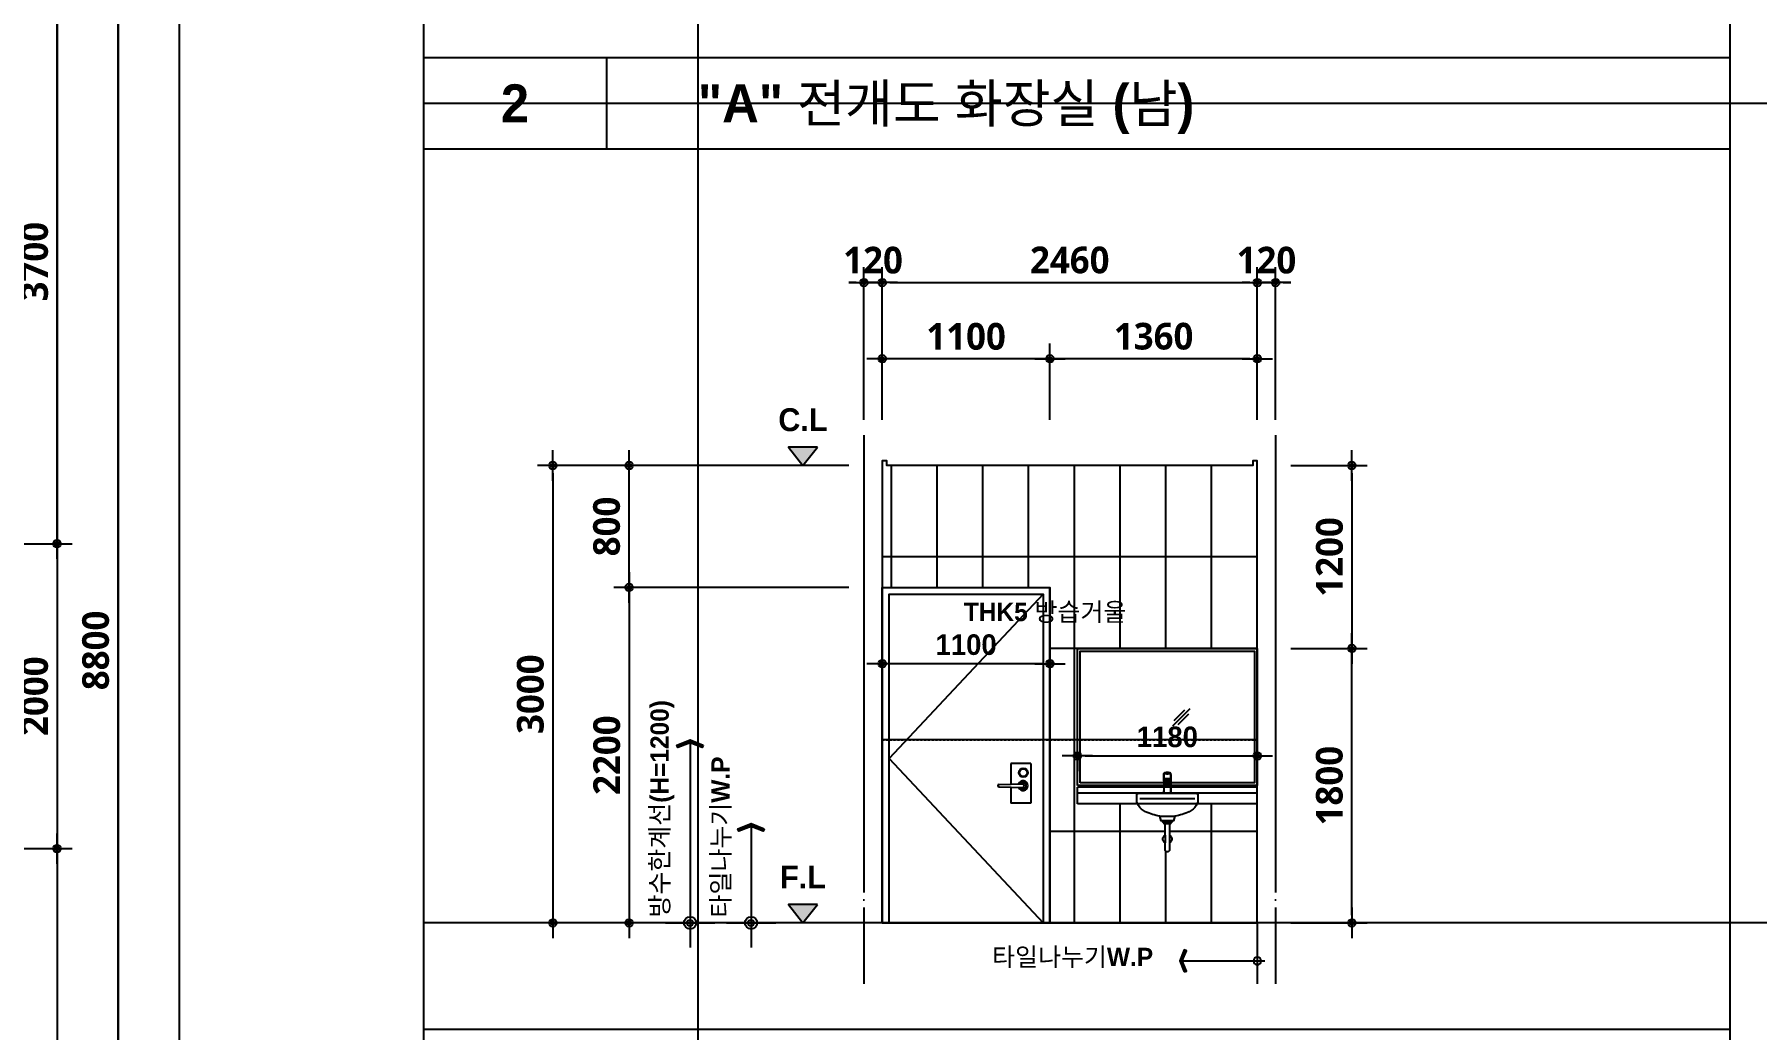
# Model space of a CAD drawing. Header units: millimetres. Extents: x 0 to 336000, y 0 to 30768.
# Drawn here: x 150780 to 162074, y 14950 to 21478 of the extents above; entities that cross this region are included whole.
import ezdxf
from ezdxf.enums import TextEntityAlignment as Align

# ---------------------------------------------------------------- set-up
doc = ezdxf.new("R2010")
doc.units = ezdxf.units.MM
doc.header["$LTSCALE"] = 50
doc.linetypes.add('CEN', pattern=[62, 60, -1, 0, -1])
doc.linetypes.add('HID', pattern=[0.5, 0.25, -0.25])
doc.layers.get('Defpoints').update_dxf_attribs({"color": 153})
for name, color, linetype in [('A-ANNO-DIM', 4, 'Continuous'), ('A-ANNO-GRA1', 7, 'Continuous'), ('A-ANNO-LEAD', 4, 'Continuous'), ('A-ANNO-SYMB', 7, 'Continuous'), ('A-ANNO-TEXT1', 7, 'Continuous'), ('A-CEN', 1, 'CEN'), ('A-FLOR-TOIL-ELE1', 3, 'Continuous'), ('A-FLOR-TOIL-ELE2', 4, 'Continuous'), ('A-FLOR-TOIL-TILE', 8, 'Continuous'), ('A-ST-AXIS-DIM', 7, 'Continuous'), ('CEN', 1, 'Continuous'), ('DIM', 7, 'Continuous'), ('DOOR', 4, 'Continuous'), ('ELE2', 3, 'Continuous'), ('HAT', 5, 'Continuous'), ('HID', 7, 'HID'), ('TO', 4, 'Continuous'), ('WIN', 6, 'Continuous')]:
    doc.layers.add(name, color=color, linetype=linetype)
doc.layers.add('G(그리드1)', color=185, linetype='Continuous', plot=False)
doc.layers.add('G(그리드2)', color=235, linetype='Continuous', plot=False)
doc.styles.add('2020음성 1차', font='나눔고딕Bold.ttf')
doc.styles.add('SH_진천_나눔', font='')
doc.styles.get('SH_진천_나눔').set_extended_font_data('NanumGothic', bold=True)
doc.dimstyles.new('SHP 50', dxfattribs={"dimscale": 50, "dimtxt": 3.5, "dimasz": 1, "dimexe": 2, "dimexo": 2, "dimgap": 1, "dimtad": 1, "dimdec": 0, "dimzin": 0, "dimdsep": 46, "dimtxsty": 'SH_진천_나눔', "dimblk": 'DIMDOT', "dimcen": 0.09, "dimclrd": 256, "dimclre": 256, "dimclrt": 3, "dimadec": 0, "dimazin": 1, "dimtfac": 1, "dimtdec": 0, "dimtix": 1, "dimtmove": 2, "dimatfit": 0, "dimldrblk": 'DIMDOT', "dimfxl": 1, "dimtolj": 1, "dimtzin": 0, "dimlwd": -1, "dimlwe": -1, "dimarcsym": 0})
doc.dimstyles.new('SHP 50내부', dxfattribs={"dimscale": 50, "dimtxt": 2.7, "dimasz": 1, "dimexe": 2, "dimexo": 2, "dimgap": 1, "dimtad": 1, "dimdec": 0, "dimzin": 0, "dimdsep": 46, "dimtxsty": '2020음성 1차', "dimblk": 'DIMDOT', "dimcen": 0.09, "dimclrd": 256, "dimclre": 256, "dimclrt": 3, "dimadec": 0, "dimazin": 1, "dimtfac": 1, "dimtdec": 0, "dimtix": 1, "dimtmove": 2, "dimatfit": 0, "dimldrblk": 'DIMDOT', "dimfxl": 1, "dimtolj": 1, "dimtzin": 0, "dimlwd": -1, "dimlwe": -1, "dimarcsym": 0})

# ---------------------------------------------------------------- blocks, each defined once
blk = doc.blocks.new('DIMDOT')
at = {"color": 0}
blk.add_line((-2, 0), (2, 0), dxfattribs=at)
for radius in [0.5, 0.25]:
    blk.add_circle((0, 0), radius, dxfattribs=at)
blk = doc.blocks.new('*D16961')
at = {"layer": 'A-ST-AXIS-DIM'}
for p, q in [((148428, 21837), (151428, 21837)), ((151328, 13087), (151328, 21787)), ((148428, 13037), (151428, 13037))]:
    blk.add_line(p, q, dxfattribs=at)
at = {"layer": 'Defpoints', "color": 0}
for p in [(148328, 21837), (151328, 21837), (148328, 13037)]:
    blk.add_point(p, dxfattribs=at)
at = {"layer": 'A-ST-AXIS-DIM', "linetype": 'ByBlock', "xscale": 50, "yscale": 50, "zscale": 50}
for p, rotation in [((151328, 21837), 90), ((151328, 13037), 270)]:
    blk.add_blockref('DIMDOT', p, dxfattribs=dict(at, rotation=rotation))
at = {"layer": 'A-ST-AXIS-DIM', "color": 3, "insert": (151182, 17437), "char_height": 175, "attachment_point": 5, "rotation": 90, "style": 'SH_진천_나눔'}
blk.add_mtext('\\A1;8800', dxfattribs=at)
blk = doc.blocks.new('*D16962')
at = {"layer": 'A-ST-AXIS-DIM'}
for p, q in [((148428, 21837), (151028, 21837)), ((150928, 18187), (150928, 21787)), ((148428, 18137), (151028, 18137))]:
    blk.add_line(p, q, dxfattribs=at)
at = {"layer": 'Defpoints', "color": 0}
for p in [(148328, 21837), (150928, 21837), (148328, 18137)]:
    blk.add_point(p, dxfattribs=at)
at = {"layer": 'A-ST-AXIS-DIM', "linetype": 'ByBlock', "xscale": 50, "yscale": 50, "zscale": 50}
for p, rotation in [((150928, 21837), 90), ((150928, 18137), 270)]:
    blk.add_blockref('DIMDOT', p, dxfattribs=dict(at, rotation=rotation))
at = {"layer": 'A-ST-AXIS-DIM', "color": 3, "insert": (150782, 19987), "char_height": 175, "attachment_point": 5, "rotation": 90, "style": 'SH_진천_나눔'}
blk.add_mtext('\\A1;3700', dxfattribs=at)
blk = doc.blocks.new('*D16964')
at = {"layer": 'A-ST-AXIS-DIM'}
for p, q in [((148428, 18137), (151028, 18137)), ((150928, 18087), (150928, 16187)), ((148428, 16137), (151028, 16137))]:
    blk.add_line(p, q, dxfattribs=at)
at = {"layer": 'Defpoints', "color": 0}
for p in [(148328, 18137), (148328, 16137), (150928, 16137)]:
    blk.add_point(p, dxfattribs=at)
at = {"layer": 'A-ST-AXIS-DIM', "linetype": 'ByBlock', "xscale": 50, "yscale": 50, "zscale": 50}
for p, rotation in [((150928, 18137), 90), ((150928, 16137), 270)]:
    blk.add_blockref('DIMDOT', p, dxfattribs=dict(at, rotation=rotation))
at = {"layer": 'A-ST-AXIS-DIM', "color": 3, "insert": (150782, 17137), "char_height": 175, "attachment_point": 5, "rotation": 90, "style": 'SH_진천_나눔'}
blk.add_mtext('\\A1;2000', dxfattribs=at)
blk = doc.blocks.new('*D16966')
at = {"layer": 'A-ST-AXIS-DIM'}
for p, q in [((148428, 16137), (151028, 16137)), ((150928, 16087), (150928, 13087)), ((148428, 13037), (151028, 13037))]:
    blk.add_line(p, q, dxfattribs=at)
at = {"layer": 'Defpoints', "color": 0}
for p in [(148328, 16137), (148328, 13037), (150928, 13037)]:
    blk.add_point(p, dxfattribs=at)
at = {"layer": 'A-ST-AXIS-DIM', "linetype": 'ByBlock', "xscale": 50, "yscale": 50, "zscale": 50}
for p, rotation in [((150928, 16137), 90), ((150928, 13037), 270)]:
    blk.add_blockref('DIMDOT', p, dxfattribs=dict(at, rotation=rotation))
at = {"layer": 'A-ST-AXIS-DIM', "color": 3, "insert": (150782, 14587), "char_height": 175, "attachment_point": 5, "rotation": 90, "style": 'SH_진천_나눔'}
blk.add_mtext('\\A1;3100', dxfattribs=at)
blk = doc.blocks.new('*D21537')
at = {"layer": 'A-ST-AXIS-DIM'}
for p, q in [((156220, 18950), (156220, 19950)), ((156340, 18950), (156340, 19950)), ((156170, 19850), (156120, 19850)), ((156340, 19850), (156220, 19850)), ((156390, 19850), (156440, 19850))]:
    blk.add_line(p, q, dxfattribs=at)
at = {"layer": 'Defpoints', "color": 0}
for p in [(156220, 19850), (156220, 18850), (156340, 18850)]:
    blk.add_point(p, dxfattribs=at)
at = {"layer": 'A-ST-AXIS-DIM', "linetype": 'ByBlock', "xscale": 50, "yscale": 50, "zscale": 50}
blk.add_blockref('DIMDOT', (156220, 19850), dxfattribs=at)
at = {"layer": 'A-ST-AXIS-DIM', "linetype": 'ByBlock', "xscale": 50, "yscale": 50, "zscale": 50, "rotation": 180}
blk.add_blockref('DIMDOT', (156340, 19850), dxfattribs=at)
at = {"layer": 'A-ST-AXIS-DIM', "color": 3, "insert": (156280, 19996), "char_height": 175, "attachment_point": 5, "style": 'SH_진천_나눔'}
blk.add_mtext('\\A1;120', dxfattribs=at)
blk = doc.blocks.new('*D21538')
at = {"layer": 'A-ST-AXIS-DIM'}
for p, q in [((156340, 18950), (156340, 19950)), ((158800, 18950), (158800, 19950)), ((156390, 19850), (158750, 19850))]:
    blk.add_line(p, q, dxfattribs=at)
at = {"layer": 'Defpoints', "color": 0}
for p in [(158800, 19850), (156340, 18850), (158800, 18850)]:
    blk.add_point(p, dxfattribs=at)
at = {"layer": 'A-ST-AXIS-DIM', "linetype": 'ByBlock', "xscale": 50, "yscale": 50, "zscale": 50, "rotation": 180}
blk.add_blockref('DIMDOT', (156340, 19850), dxfattribs=at)
at = {"layer": 'A-ST-AXIS-DIM', "linetype": 'ByBlock', "xscale": 50, "yscale": 50, "zscale": 50}
blk.add_blockref('DIMDOT', (158800, 19850), dxfattribs=at)
at = {"layer": 'A-ST-AXIS-DIM', "color": 3, "insert": (157570, 19997), "char_height": 175, "attachment_point": 5, "style": 'SH_진천_나눔'}
blk.add_mtext('\\A1;2460', dxfattribs=at)
blk = doc.blocks.new('*D21539')
at = {"layer": 'A-ST-AXIS-DIM'}
for p, q in [((158800, 18950), (158800, 19950)), ((158920, 18950), (158920, 19950)), ((158750, 19850), (158700, 19850)), ((158800, 19850), (158920, 19850)), ((158970, 19850), (159020, 19850))]:
    blk.add_line(p, q, dxfattribs=at)
at = {"layer": 'Defpoints', "color": 0}
for p in [(158920, 19850), (158800, 18850), (158920, 18850)]:
    blk.add_point(p, dxfattribs=at)
at = {"layer": 'A-ST-AXIS-DIM', "linetype": 'ByBlock', "xscale": 50, "yscale": 50, "zscale": 50}
blk.add_blockref('DIMDOT', (158800, 19850), dxfattribs=at)
at = {"layer": 'A-ST-AXIS-DIM', "linetype": 'ByBlock', "xscale": 50, "yscale": 50, "zscale": 50, "rotation": 180}
blk.add_blockref('DIMDOT', (158920, 19850), dxfattribs=at)
at = {"layer": 'A-ST-AXIS-DIM', "color": 3, "insert": (158860, 19996), "char_height": 175, "attachment_point": 5, "style": 'SH_진천_나눔'}
blk.add_mtext('\\A1;120', dxfattribs=at)
blk = doc.blocks.new('*D21540')
at = {"layer": 'A-ST-AXIS-DIM'}
for p, q in [((156120, 18650), (154080, 18650)), ((154180, 18600), (154180, 15700)), ((156120, 15650), (154080, 15650))]:
    blk.add_line(p, q, dxfattribs=at)
at = {"layer": 'Defpoints', "color": 0}
for p in [(156220, 18650), (154180, 15650), (156220, 15650)]:
    blk.add_point(p, dxfattribs=at)
at = {"layer": 'A-ST-AXIS-DIM', "linetype": 'ByBlock', "xscale": 50, "yscale": 50, "zscale": 50}
for p, rotation in [((154180, 18650), 90), ((154180, 15650), 270)]:
    blk.add_blockref('DIMDOT', p, dxfattribs=dict(at, rotation=rotation))
at = {"layer": 'A-ST-AXIS-DIM', "color": 3, "insert": (154033, 17150), "char_height": 175, "attachment_point": 5, "rotation": 90, "style": 'SH_진천_나눔'}
blk.add_mtext('\\A1;3000', dxfattribs=at)
blk = doc.blocks.new('*D21541')
at = {"layer": 'A-ST-AXIS-DIM'}
for p, q in [((156120, 18650), (154580, 18650)), ((154680, 17900), (154680, 18600)), ((156120, 17850), (154580, 17850))]:
    blk.add_line(p, q, dxfattribs=at)
at = {"layer": 'Defpoints', "color": 0}
for p in [(154680, 18650), (156220, 18650), (156220, 17850)]:
    blk.add_point(p, dxfattribs=at)
at = {"layer": 'A-ST-AXIS-DIM', "linetype": 'ByBlock', "xscale": 50, "yscale": 50, "zscale": 50}
for p, rotation in [((154680, 18650), 90), ((154680, 17850), 270)]:
    blk.add_blockref('DIMDOT', p, dxfattribs=dict(at, rotation=rotation))
at = {"layer": 'A-ST-AXIS-DIM', "color": 3, "insert": (154533, 18250), "char_height": 175, "attachment_point": 5, "rotation": 90, "style": 'SH_진천_나눔'}
blk.add_mtext('\\A1;800', dxfattribs=at)
blk = doc.blocks.new('*D21542')
at = {"layer": 'A-ST-AXIS-DIM'}
for p, q in [((156120, 17850), (154580, 17850)), ((154680, 17800), (154680, 15700)), ((156120, 15650), (154580, 15650))]:
    blk.add_line(p, q, dxfattribs=at)
at = {"layer": 'Defpoints', "color": 0}
for p in [(156220, 17850), (154680, 15650), (156220, 15650)]:
    blk.add_point(p, dxfattribs=at)
at = {"layer": 'A-ST-AXIS-DIM', "linetype": 'ByBlock', "xscale": 50, "yscale": 50, "zscale": 50}
for p, rotation in [((154680, 17850), 90), ((154680, 15650), 270)]:
    blk.add_blockref('DIMDOT', p, dxfattribs=dict(at, rotation=rotation))
at = {"layer": 'A-ST-AXIS-DIM', "color": 3, "insert": (154534, 16750), "char_height": 175, "attachment_point": 5, "rotation": 90, "style": 'SH_진천_나눔'}
blk.add_mtext('\\A1;2200', dxfattribs=at)
blk = doc.blocks.new('*D21543')
at = {"layer": 'A-ST-AXIS-DIM'}
for p, q in [((159020, 17450), (159520, 17450)), ((159420, 15700), (159420, 17400)), ((159020, 15650), (159520, 15650))]:
    blk.add_line(p, q, dxfattribs=at)
at = {"layer": 'Defpoints', "color": 0}
for p in [(158920, 17450), (159420, 17450), (158920, 15650)]:
    blk.add_point(p, dxfattribs=at)
at = {"layer": 'A-ST-AXIS-DIM', "linetype": 'ByBlock', "xscale": 50, "yscale": 50, "zscale": 50}
for p, rotation in [((159420, 17450), 90), ((159420, 15650), 270)]:
    blk.add_blockref('DIMDOT', p, dxfattribs=dict(at, rotation=rotation))
at = {"layer": 'A-ST-AXIS-DIM', "color": 3, "insert": (159273, 16550), "char_height": 175, "attachment_point": 5, "rotation": 90, "style": 'SH_진천_나눔'}
blk.add_mtext('\\A1;1800', dxfattribs=at)
blk = doc.blocks.new('*D21544')
at = {"layer": 'A-ST-AXIS-DIM'}
for p, q in [((159020, 18650), (159520, 18650)), ((159420, 18600), (159420, 17500)), ((159020, 17450), (159520, 17450))]:
    blk.add_line(p, q, dxfattribs=at)
at = {"layer": 'Defpoints', "color": 0}
for p in [(158920, 18650), (158920, 17450), (159420, 17450)]:
    blk.add_point(p, dxfattribs=at)
at = {"layer": 'A-ST-AXIS-DIM', "linetype": 'ByBlock', "xscale": 50, "yscale": 50, "zscale": 50}
for p, rotation in [((159420, 18650), 90), ((159420, 17450), 270)]:
    blk.add_blockref('DIMDOT', p, dxfattribs=dict(at, rotation=rotation))
at = {"layer": 'A-ST-AXIS-DIM', "color": 3, "insert": (159274, 18050), "char_height": 175, "attachment_point": 5, "rotation": 90, "style": 'SH_진천_나눔'}
blk.add_mtext('\\A1;1200', dxfattribs=at)
blk = doc.blocks.new('*D21545')
at = {"layer": 'A-ST-AXIS-DIM'}
for p, q in [((156340, 18950), (156340, 19450)), ((157440, 18950), (157440, 19450)), ((157390, 19350), (156390, 19350))]:
    blk.add_line(p, q, dxfattribs=at)
at = {"layer": 'Defpoints', "color": 0}
for p in [(156340, 19350), (156340, 18850), (157440, 18850)]:
    blk.add_point(p, dxfattribs=at)
at = {"layer": 'A-ST-AXIS-DIM', "linetype": 'ByBlock', "xscale": 50, "yscale": 50, "zscale": 50, "rotation": 180}
blk.add_blockref('DIMDOT', (156340, 19350), dxfattribs=at)
at = {"layer": 'A-ST-AXIS-DIM', "linetype": 'ByBlock', "xscale": 50, "yscale": 50, "zscale": 50}
blk.add_blockref('DIMDOT', (157440, 19350), dxfattribs=at)
at = {"layer": 'A-ST-AXIS-DIM', "color": 3, "insert": (156890, 19496), "char_height": 175, "attachment_point": 5, "style": 'SH_진천_나눔'}
blk.add_mtext('\\A1;1100', dxfattribs=at)
blk = doc.blocks.new('ARROWX')
blk.add_lwpolyline([(-0.2, -0.5), (-0.293, -0.463), (-0.108, 0), (-0.293, 0.463), (-0.2, 0.5), (0, 0)], close=True)
for points in [[(-0.2, 0.5), (-0.293, 0.463), (0, 0), (-0.108, 0)], [(0, 0), (-0.108, 0), (-0.2, -0.5), (-0.293, -0.463)]]:
    blk.add_solid(points)
blk = doc.blocks.new('Z_DOT')
at = {"layer": 'DIM', "color": 0}
for p, q in [((0, -3), (0, 3)), ((-3, 0), (3, 0))]:
    blk.add_line(p, q, dxfattribs=at)
for radius in [0.75, 0.375]:
    blk.add_circle((0, 0), radius, dxfattribs=at)
blk = doc.blocks.new('*D21548')
at = {"layer": 'A-ST-AXIS-DIM'}
for p, q in [((157440, 18950), (157440, 19450)), ((158800, 18950), (158800, 19450)), ((158750, 19350), (157490, 19350))]:
    blk.add_line(p, q, dxfattribs=at)
at = {"layer": 'Defpoints', "color": 0}
for p in [(157440, 19350), (157440, 18850), (158800, 18850)]:
    blk.add_point(p, dxfattribs=at)
at = {"layer": 'A-ST-AXIS-DIM', "linetype": 'ByBlock', "xscale": 50, "yscale": 50, "zscale": 50, "rotation": 180}
blk.add_blockref('DIMDOT', (157440, 19350), dxfattribs=at)
at = {"layer": 'A-ST-AXIS-DIM', "linetype": 'ByBlock', "xscale": 50, "yscale": 50, "zscale": 50}
blk.add_blockref('DIMDOT', (158800, 19350), dxfattribs=at)
at = {"layer": 'A-ST-AXIS-DIM', "color": 3, "insert": (158120, 19497), "char_height": 175, "attachment_point": 5, "style": 'SH_진천_나눔'}
blk.add_mtext('\\A1;1360', dxfattribs=at)
blk = doc.blocks.new('레버형 수도꼭지')
at = {"layer": 'TO'}
h = blk.add_hatch(dxfattribs=at)
h.set_pattern_fill('ANSI37', color=256, scale=10, style=0)
h.set_pattern_definition([(45, (123210.5049, 58331.802), (-0.8838834765, 0.8838834765), []), (135, (123210.5049, 58331.802), (-0.8838834765, -0.8838834765), [])])
edge = h.paths.add_edge_path()
edge.add_ellipse((-228341, -110348), major_axis=(14.3, 0), ratio=0.258819, start_angle=22.7288, end_angle=90, ccw=False)
edge.add_ellipse((-228341, -110345), major_axis=(14.3, 0), ratio=0.258819, start_angle=270, end_angle=337.2712, ccw=False)
edge.add_line((-228341, -110349), (-228341, -110344))
edge = h.paths.add_edge_path()
edge.add_ellipse((-228341, -110348), major_axis=(14.3, 0), ratio=0.258819, start_angle=90, end_angle=157.2712, ccw=False)
edge.add_line((-228341, -110344), (-228341, -110349))
edge.add_ellipse((-228341, -110345), major_axis=(14.3, 0), ratio=0.258819, start_angle=202.7288, end_angle=270, ccw=False)
for p, q in [((-228374, -110300), (-228375, -110435)), ((-228374, -110297), (-228374, -110260)), ((-228374, -110297), (-228307, -110297)), ((-228374, -110300), (-228307, -110300)), ((-228361, -110310), (-228361, -110312)), ((-228358, -110336), (-228358, -110344)), ((-228357, -110348), (-228358, -110345)), ((-228325, -110348), (-228324, -110345)), ((-228324, -110336), (-228324, -110344)), ((-228320, -110312), (-228320, -110310)), ((-228307, -110297), (-228307, -110260)), ((-228307, -110300), (-228307, -110435)), ((-228375, -110435), (-228307, -110435))]:
    blk.add_line(p, q, dxfattribs=at)
for centre, radius, start, end in [((-228350, -110260), 24.5, 157.7871, 180), ((-228362, -110255), 11.4, 104.5511, 157.7871), ((-228233, -110338), 143, 163.5148, 164.4695), ((-228341, -110337), 95.7, 75.4489, 104.5511), ((-228320, -110255), 11.4, 22.2129, 75.4489), ((-228449, -110338), 143, 15.5305, 16.4852), ((-228332, -110260), 24.5, 0, 22.2129)]:
    blk.add_arc(centre, radius, start, end, dxfattribs=at)
at = {"layer": 'TO', "extrusion": (0, 0, -1)}
for centre, major_axis, ratio, start_param, end_param in [((-228361, -110310), (-0.625, 0.345), 0.985024, -0.521073, 0.03416), ((-228342, -110311), (19.7, 0), 0.087155, 1.571005, 3.055326), ((-228342, -110313), (-18.8, 5.9), 0.963674, 4.591114, 5.956008), ((-228341, -110344), (17.1, 0), 0.258819, 3.034181, 6.390597), ((-228341, -110336), (17.1, 0), 0.258819, 3.141593, 6.283185), ((-228341, -110348), (-15.7, 0), 0.258819, 3.141593, 9.424778), ((-228341, -110348), (-14.3, 0), 0.258819, 3.141593, 9.424778), ((-228341, -110345), (-14.3, 0), 0.258819, 3.538286, 5.886492), ((-228340, -110311), (-19.7, 0), 0.087155, 3.227859, 4.712181), ((-228340, -110313), (18.8, 5.9), 0.963674, 0.327177, 1.692071), ((-228321, -110310), (0.625, 0.345), 0.985024, -0.020425, 0.521078)]:
    blk.add_ellipse(centre, major_axis=major_axis, ratio=ratio, start_param=start_param, end_param=end_param, dxfattribs=at)
at = {"layer": 'TO'}
for points, knots in [([(-228374, -110263), (-228375, -110262), (-228374, -110261), (-228374, -110259), (-228374, -110258), (-228374, -110255), (-228373, -110253), (-228371, -110249), (-228369, -110247), (-228363, -110246), (-228361, -110246), (-228356, -110246), (-228354, -110246), (-228350, -110247), (-228348, -110247), (-228345, -110247), (-228343, -110247), (-228341, -110247)], [0, 0, 0, 0, 0.055247, 0.055247, 0.141133, 0.141133, 0.312907, 0.312907, 0.656453, 0.656453, 0.828227, 0.828227, 0.914113, 0.914113, 0.957057, 0.957057, 1, 1, 1, 1]), ([(-228361, -110313), (-228363, -110318), (-228364, -110322), (-228366, -110328), (-228367, -110329), (-228367, -110331), (-228368, -110332), (-228369, -110336), (-228370, -110339), (-228371, -110348), (-228371, -110354), (-228373, -110367), (-228373, -110374), (-228374, -110390), (-228374, -110398), (-228374, -110412), (-228374, -110417), (-228375, -110423), (-228375, -110426), (-228375, -110430), (-228375, -110433), (-228375, -110435)], [0, 0, 0, 0, 0.25, 0.25, 0.3125, 0.3125, 0.375, 0.375, 0.5, 0.5, 0.625, 0.625, 0.75, 0.75, 0.875, 0.875, 0.9375, 0.9375, 0.96875, 0.96875, 1, 1, 1, 1]), ([(-228341, -110250), (-228343, -110250), (-228344, -110250), (-228347, -110250), (-228348, -110250), (-228352, -110250), (-228354, -110249), (-228358, -110249), (-228361, -110248), (-228366, -110248), (-228369, -110248), (-228371, -110253), (-228372, -110255), (-228373, -110261), (-228373, -110265), (-228374, -110273), (-228374, -110278), (-228374, -110286), (-228374, -110289), (-228374, -110292), (-228374, -110294), (-228374, -110296), (-228374, -110297), (-228374, -110297)], [0, 0, 0, 0, 0.03125, 0.03125, 0.0625, 0.0625, 0.125, 0.125, 0.25, 0.25, 0.5, 0.5, 0.625, 0.625, 0.75, 0.75, 0.875, 0.875, 0.9375, 0.9375, 0.96875, 0.96875, 1, 1, 1, 1]), ([(-228374, -110297), (-228374, -110297), (-228374, -110296), (-228374, -110294), (-228374, -110293), (-228374, -110289), (-228374, -110287), (-228374, -110279), (-228374, -110275), (-228373, -110266), (-228372, -110263), (-228371, -110257), (-228371, -110255), (-228369, -110252), (-228368, -110251), (-228365, -110250), (-228363, -110250), (-228360, -110250), (-228358, -110251), (-228353, -110251), (-228351, -110252), (-228348, -110252), (-228347, -110252), (-228344, -110252), (-228343, -110252), (-228341, -110252)], [0, 0, 0, 0, 0.03125, 0.03125, 0.0625, 0.0625, 0.125, 0.125, 0.25, 0.25, 0.375, 0.375, 0.5, 0.5, 0.625, 0.625, 0.75, 0.75, 0.875, 0.875, 0.9375, 0.9375, 0.96875, 0.96875, 1, 1, 1, 1]), ([(-228374, -110300), (-228374, -110302), (-228374, -110303), (-228374, -110307), (-228374, -110308), (-228373, -110313), (-228373, -110315), (-228373, -110320), (-228372, -110323), (-228372, -110326), (-228372, -110328), (-228371, -110330), (-228371, -110331), (-228370, -110331), (-228370, -110330), (-228369, -110328), (-228369, -110326), (-228366, -110319), (-228364, -110314), (-228361, -110310)], [0, 0, 0, 0, 0.03125, 0.03125, 0.0625, 0.0625, 0.125, 0.125, 0.1875, 0.1875, 0.25, 0.25, 0.3125, 0.3125, 0.375, 0.375, 0.5, 0.5, 1, 1, 1, 1]), ([(-228370, -110329), (-228370, -110330), (-228370, -110330), (-228370, -110330), (-228370, -110330), (-228371, -110330), (-228371, -110330), (-228372, -110327), (-228372, -110323), (-228373, -110315), (-228373, -110313), (-228374, -110308), (-228374, -110307), (-228374, -110303), (-228374, -110302), (-228374, -110300)], [0, 0, 0, 0, 0.054942, 0.054942, 0.140857, 0.140857, 0.312685, 0.312685, 0.656343, 0.656343, 0.828171, 0.828171, 0.914086, 0.914086, 1, 1, 1, 1]), ([(-228374, -110435), (-228374, -110433), (-228374, -110431), (-228374, -110428), (-228374, -110426), (-228373, -110421), (-228373, -110418), (-228372, -110407), (-228372, -110401), (-228370, -110389), (-228369, -110383), (-228367, -110373), (-228365, -110368), (-228363, -110360), (-228361, -110357), (-228358, -110352), (-228357, -110350), (-228356, -110349)], [0, 0, 0, 0, 0.0404138, 0.0404138, 0.0808277, 0.0808277, 0.1616554, 0.1616554, 0.3233107, 0.3233107, 0.4849661, 0.4849661, 0.6466214, 0.6466214, 0.8082768, 0.8082768, 0.9542949, 0.9542949, 0.9542949, 0.9542949]), ([(-228370, -110330), (-228370, -110330), (-228370, -110330), (-228370, -110330), (-228370, -110329), (-228369, -110329), (-228369, -110328), (-228369, -110327), (-228368, -110325), (-228367, -110323), (-228367, -110321), (-228366, -110319), (-228365, -110316), (-228363, -110314), (-228362, -110312), (-228362, -110310), (-228361, -110310)], [0, 0, 0, 0, 0.008544, 0.024611, 0.042457, 0.061431, 0.092477, 0.143193, 0.194133, 0.291303, 0.393966, 0.504737, 0.622577, 0.748222, 0.885676, 1, 1, 1, 1]), ([(-228341, -110245), (-228343, -110245), (-228345, -110245), (-228348, -110245), (-228349, -110245), (-228353, -110244), (-228355, -110244), (-228358, -110244), (-228359, -110244), (-228362, -110244), (-228363, -110244), (-228364, -110244), (-228365, -110244), (-228366, -110245)], [0, 0, 0, 0, 0.10427, 0.10427, 0.20854, 0.20854, 0.417079, 0.417079, 0.625619, 0.625619, 0.834159, 0.834159, 1, 1, 1, 1]), ([(-228361, -110310), (-228361, -110309), (-228359, -110308), (-228352, -110306), (-228347, -110305), (-228342, -110305)], [0, 0, 0, 0, 0.5, 0.5, 1, 1, 1, 1]), ([(-228361, -110310), (-228361, -110310), (-228361, -110309), (-228361, -110309), (-228360, -110309), (-228360, -110308), (-228360, -110308), (-228360, -110308)], [0, 0, 0, 0, 0.059607, 0.291171, 0.606391, 0.932673, 1, 1, 1, 1]), ([(-228361, -110312), (-228361, -110312), (-228361, -110312), (-228361, -110312), (-228361, -110312), (-228361, -110312), (-228361, -110312), (-228361, -110313), (-228361, -110313), (-228361, -110313), (-228361, -110313), (-228361, -110313), (-228361, -110313)], [0, 0, 0, 0, 0.175016, 0.175016, 0.175016, 0.450335, 0.450335, 0.450335, 0.724932, 0.724932, 0.724932, 1, 1, 1, 1]), ([(-228342, -110304), (-228347, -110304), (-228351, -110305), (-228357, -110307), (-228358, -110307), (-228359, -110308)], [0, 0, 0, 0, 0.632436, 0.632436, 1, 1, 1, 1]), ([(-228316, -110245), (-228317, -110244), (-228317, -110244), (-228320, -110244), (-228322, -110244), (-228327, -110244), (-228329, -110244), (-228332, -110245), (-228334, -110245), (-228337, -110245), (-228339, -110245), (-228341, -110245)], [0, 0, 0, 0, 0.176828, 0.176828, 0.588414, 0.588414, 0.794207, 0.794207, 0.897103, 0.897103, 1, 1, 1, 1]), ([(-228307, -110263), (-228307, -110262), (-228307, -110261), (-228307, -110259), (-228308, -110258), (-228308, -110255), (-228309, -110253), (-228311, -110249), (-228313, -110247), (-228319, -110246), (-228321, -110246), (-228326, -110246), (-228328, -110246), (-228332, -110247), (-228333, -110247), (-228337, -110247), (-228339, -110247), (-228341, -110247)], [0, 0, 0, 0, 0.055247, 0.055247, 0.141133, 0.141133, 0.312907, 0.312907, 0.656453, 0.656453, 0.828227, 0.828227, 0.914113, 0.914113, 0.957057, 0.957057, 1, 1, 1, 1]), ([(-228307, -110297), (-228307, -110297), (-228307, -110296), (-228307, -110294), (-228307, -110292), (-228307, -110289), (-228307, -110286), (-228308, -110278), (-228308, -110274), (-228308, -110265), (-228309, -110261), (-228310, -110255), (-228310, -110253), (-228312, -110250), (-228313, -110249), (-228316, -110248), (-228317, -110248), (-228321, -110248), (-228323, -110249), (-228328, -110249), (-228330, -110250), (-228333, -110250), (-228335, -110250), (-228337, -110250), (-228339, -110250), (-228341, -110250)], [0, 0, 0, 0, 0.029977, 0.029977, 0.061268, 0.061268, 0.12385, 0.12385, 0.249014, 0.249014, 0.374179, 0.374179, 0.499343, 0.499343, 0.624507, 0.624507, 0.749671, 0.749671, 0.874836, 0.874836, 0.937418, 0.937418, 0.968709, 0.968709, 1, 1, 1, 1]), ([(-228341, -110252), (-228339, -110252), (-228338, -110252), (-228335, -110252), (-228334, -110252), (-228330, -110252), (-228329, -110251), (-228324, -110251), (-228322, -110250), (-228316, -110250), (-228314, -110250), (-228311, -110255), (-228310, -110257), (-228309, -110263), (-228309, -110266), (-228308, -110275), (-228308, -110279), (-228308, -110287), (-228307, -110289), (-228307, -110293), (-228307, -110294), (-228307, -110296), (-228307, -110297), (-228307, -110297)], [0, 0, 0, 0, 0.03125, 0.03125, 0.0625, 0.0625, 0.125, 0.125, 0.25, 0.25, 0.5, 0.5, 0.625, 0.625, 0.75, 0.75, 0.875, 0.875, 0.9375, 0.9375, 0.96875, 0.96875, 1, 1, 1, 1]), ([(-228322, -110308), (-228323, -110307), (-228325, -110307), (-228330, -110305), (-228335, -110304), (-228340, -110304)], [0, 0, 0, 0, 0.361277, 0.361277, 1, 1, 1, 1]), ([(-228340, -110305), (-228335, -110305), (-228330, -110306), (-228323, -110308), (-228321, -110309), (-228320, -110310)], [0, 0, 0, 0, 0.5, 0.5, 1, 1, 1, 1]), ([(-228326, -110349), (-228325, -110350), (-228323, -110352), (-228321, -110357), (-228319, -110360), (-228317, -110368), (-228315, -110373), (-228313, -110383), (-228312, -110388), (-228310, -110401), (-228310, -110407), (-228309, -110418), (-228308, -110421), (-228308, -110426), (-228308, -110428), (-228308, -110431), (-228308, -110433), (-228307, -110435)], [0.047962, 0.047962, 0.047962, 0.047962, 0.1919518, 0.1919518, 0.3535615, 0.3535615, 0.5151711, 0.5151711, 0.6767807, 0.6767807, 0.8383904, 0.8383904, 0.9191952, 0.9191952, 0.9595976, 0.9595976, 1, 1, 1, 1]), ([(-228322, -110308), (-228322, -110308), (-228322, -110308), (-228321, -110309), (-228321, -110309), (-228321, -110309), (-228321, -110310), (-228321, -110310)], [0, 0, 0, 0, 0.069955, 0.366618, 0.668091, 0.949781, 1, 1, 1, 1]), ([(-228321, -110310), (-228320, -110310), (-228320, -110311), (-228319, -110313), (-228317, -110316), (-228316, -110318), (-228315, -110321), (-228314, -110323), (-228313, -110325), (-228313, -110327), (-228312, -110329), (-228312, -110330), (-228312, -110330), (-228312, -110330), (-228312, -110330), (-228312, -110330)], [0, 0, 0, 0, 0.080269, 0.228603, 0.371615, 0.492812, 0.604279, 0.709069, 0.806733, 0.896616, 0.944459, 0.967209, 0.984736, 0.999101, 1, 1, 1, 1]), ([(-228320, -110310), (-228318, -110314), (-228316, -110319), (-228313, -110326), (-228313, -110328), (-228312, -110330), (-228312, -110331), (-228311, -110331), (-228311, -110330), (-228310, -110327), (-228309, -110323), (-228309, -110315), (-228308, -110313), (-228308, -110308), (-228308, -110307), (-228308, -110303), (-228308, -110302), (-228308, -110300)], [0, 0, 0, 0, 0.5, 0.5, 0.625, 0.625, 0.6875, 0.6875, 0.75, 0.75, 0.875, 0.875, 0.9375, 0.9375, 0.96875, 0.96875, 1, 1, 1, 1]), ([(-228320, -110313), (-228320, -110313), (-228320, -110313), (-228320, -110313), (-228320, -110313), (-228320, -110313), (-228320, -110312), (-228320, -110312), (-228320, -110312), (-228320, -110312), (-228320, -110312), (-228320, -110312), (-228320, -110312)], [0, 0, 0, 0, 0.275354, 0.275354, 0.275354, 0.550753, 0.550753, 0.550753, 0.825533, 0.825533, 0.825533, 1, 1, 1, 1]), ([(-228307, -110435), (-228307, -110433), (-228307, -110430), (-228307, -110426), (-228307, -110424), (-228307, -110417), (-228307, -110412), (-228308, -110399), (-228308, -110390), (-228309, -110375), (-228309, -110368), (-228310, -110355), (-228311, -110349), (-228312, -110340), (-228313, -110336), (-228314, -110332), (-228314, -110331), (-228315, -110329), (-228315, -110328), (-228317, -110322), (-228319, -110318), (-228320, -110313)], [0, 0, 0, 0, 0.03125, 0.03125, 0.0625, 0.0625, 0.125, 0.125, 0.25, 0.25, 0.375, 0.375, 0.5, 0.5, 0.625, 0.625, 0.6875, 0.6875, 0.75, 0.75, 1, 1, 1, 1]), ([(-228308, -110300), (-228308, -110302), (-228308, -110303), (-228308, -110306), (-228308, -110308), (-228308, -110312), (-228309, -110315), (-228309, -110323), (-228310, -110327), (-228311, -110330), (-228311, -110330), (-228312, -110331), (-228312, -110330), (-228312, -110330)], [0, 0, 0, 0, 0.086304, 0.086304, 0.172607, 0.172607, 0.345214, 0.345214, 0.690429, 0.690429, 0.863036, 0.863036, 1, 1, 1, 1])]:
    blk.add_open_spline(points, degree=3, knots=knots, dxfattribs=at)
for points, degree in [([(-228340, -110304), (-228341, -110304), (-228341, -110304), (-228342, -110304)], 3), ([(-228342, -110305), (-228341, -110305), (-228341, -110305), (-228340, -110305)], 3), ([(-228340, -110313), (-228341, -110313), (-228341, -110313), (-228342, -110313)], 3), ([(-228312, -110330), (-228312, -110330)], 1), ([(-228375, -110435), (-228375, -110421)], 1), ([(-228307, -110421), (-228307, -110435)], 1)]:
    blk.add_open_spline(points, degree=degree, dxfattribs=at)
blk = doc.blocks.new('*D21549')
at = {"layer": 'A-ANNO-DIM'}
for p, q in [((158800, 16650), (158800, 16845)), ((157620, 16750), (157620, 16645)), ((157670, 16745), (158750, 16745))]:
    blk.add_line(p, q, dxfattribs=at)
at = {"layer": 'Defpoints', "color": 0}
for p in [(157620, 16850), (158800, 16745), (158800, 16550)]:
    blk.add_point(p, dxfattribs=at)
at = {"layer": 'A-ANNO-DIM', "linetype": 'ByBlock', "xscale": 50, "yscale": 50, "zscale": 50, "rotation": 180}
blk.add_blockref('DIMDOT', (157620, 16745), dxfattribs=at)
at = {"layer": 'A-ANNO-DIM', "linetype": 'ByBlock', "xscale": 50, "yscale": 50, "zscale": 50}
blk.add_blockref('DIMDOT', (158800, 16745), dxfattribs=at)
at = {"layer": 'A-ANNO-DIM', "color": 3, "insert": (158210, 16869), "char_height": 135, "attachment_point": 5, "style": '2020음성 1차'}
blk.add_mtext('\\A1;1180', dxfattribs=at)
blk = doc.blocks.new('*D21550')
at = {"layer": 'A-ANNO-DIM'}
for p, q in [((156340, 17250), (156340, 17450)), ((157440, 17250), (157440, 17450)), ((157390, 17350), (156390, 17350))]:
    blk.add_line(p, q, dxfattribs=at)
at = {"layer": 'Defpoints', "color": 0}
for p in [(156340, 17350), (156340, 17150), (157440, 17150)]:
    blk.add_point(p, dxfattribs=at)
at = {"layer": 'A-ANNO-DIM', "linetype": 'ByBlock', "xscale": 50, "yscale": 50, "zscale": 50, "rotation": 180}
blk.add_blockref('DIMDOT', (156340, 17350), dxfattribs=at)
at = {"layer": 'A-ANNO-DIM', "linetype": 'ByBlock', "xscale": 50, "yscale": 50, "zscale": 50}
blk.add_blockref('DIMDOT', (157440, 17350), dxfattribs=at)
at = {"layer": 'A-ANNO-DIM', "color": 3, "insert": (156890, 17474), "char_height": 135, "attachment_point": 5, "style": '2020음성 1차'}
blk.add_mtext('\\A1;1100', dxfattribs=at)
blk = doc.blocks.new('_CIDOTB')
at = {"color": 0, "linetype": 'ByBlock'}
blk.add_line((2, 0), (-1, 0), dxfattribs=at)
blk.add_circle((0, 0), 0.5, dxfattribs=at)

msp = doc.modelspace()

# ---------------------------------------------------------------- hatches: boundary and pattern name
at = {"layer": 'A-ANNO-SYMB', "transparency": 33554687}
h = msp.add_hatch(color=256, dxfattribs=at)
h.dxf.hatch_style = 1
h.paths.add_polyline_path([(155915.5, 18770.5), (155724.5, 18770.5), (155820, 18650)])
h = msp.add_hatch(color=256, dxfattribs=at)
h.dxf.hatch_style = 1
h.paths.add_polyline_path([(155915.5, 15770.5), (155724.5, 15770.5), (155820, 15650)])

# ---------------------------------------------------------------- linework, layer by layer
at = {"layer": 'A-ANNO-GRA1'}
for p, q in [((153331.3, 27100), (153331.3, 7975)), ((161900, 21325), (153331.3, 21325)), ((154531.3, 21325), (154531.3, 20725)), ((161900, 20725), (153331.3, 20725)), ((161900, 14950), (153331.3, 14950))]:
    msp.add_line(p, q, dxfattribs=at)
msp.add_lwpolyline([(127625.2, 27100), (127625.2, 1600), (161900, 1600), (161900, 27100)], close=True, dxfattribs=at)
at = {"layer": 'A-ANNO-LEAD'}
msp.add_lwpolyline([(158596.3, 17257.2, 0, 40, 0), (158529.5, 17356.9, 0, 0, 0), (158307.5, 17687.9, 0, 0, 0), (158057.5, 17687.9, 0, 0, 0)], format="xyseb", dxfattribs=at)
at = {"layer": 'A-ANNO-SYMB'}
for p, q in [((155080, 16831.4), (155080, 15751.4)), ((155480, 16275.4), (155480, 15812)), ((158313.9, 15400), (158700, 15400))]:
    msp.add_line(p, q, dxfattribs=at)
at = {"layer": 'A-ANNO-SYMB', "transparency": 33554687}
for points in [[(155915.5, 18770.5), (155724.5, 18770.5), (155820, 18650)], [(155915.5, 15770.5), (155724.5, 15770.5), (155820, 15650)]]:
    msp.add_lwpolyline(points, close=True, dxfattribs=at)
at = {"layer": 'A-CEN'}
for p, q in [((156220, 18850), (156220, 15250)), ((158920, 18850), (158920, 15250))]:
    msp.add_line(p, q, dxfattribs=at)
at = {"layer": 'A-FLOR-TOIL-ELE1'}
msp.add_lwpolyline([(157440, 15650), (156340, 15650), (156340, 17850), (157440, 17850)], close=True, dxfattribs=at)
at = {"layer": 'A-FLOR-TOIL-ELE2'}
for p, q in [((157183.9, 16695.8), (157183.9, 16560.2)), ((157314.8, 16695.8), (157183.9, 16695.8)), ((157314.8, 16695.8), (157314.8, 16434)), ((157106.5, 16557.9), (157263.6, 16562.6)), ((157106.5, 16542.1), (157263.6, 16537.4)), ((157183.9, 16539.8), (157183.9, 16434)), ((157314.8, 16434), (157183.9, 16434))]:
    msp.add_line(p, q, dxfattribs=at)
msp.add_lwpolyline([(156340, 15650), (156385, 15650), (156385, 17805), (157394.9, 17805), (157395, 15650)], dxfattribs=at)
for radius in [29.9, 24.7]:
    msp.add_circle((157265.1, 16635.1), radius, dxfattribs=at)
for centre, radius, start, end in [((157106.5, 16550), 7.85, 90, 270), ((157263.6, 16550), 31.4, 201.84858, 158.15142), ((157263.6, 16550), 20.4, 216.2414, 143.7586), ((157257.4, 16550), 14, 295.98923, 64.01077)]:
    msp.add_arc(centre, radius, start, end, dxfattribs=at)
at = {"layer": 'A-FLOR-TOIL-TILE'}
for p, q in [((156400, 17850), (156400, 18650)), ((156700, 17850), (156700, 18650)), ((157000, 17850), (157000, 18650)), ((157300, 17850), (157300, 18650)), ((157600, 15650), (157600, 18650)), ((157900, 17450), (157900, 18650)), ((158200, 17450), (158200, 18650)), ((158500, 17450), (158500, 18650)), ((158800, 18050), (156340, 18050)), ((158800, 17450), (157440, 17450)), ((158800, 16850), (156340, 16850)), ((157900, 15650), (157900, 16430)), ((158500, 15650), (158500, 16430)), ((158195, 16250), (157440, 16250)), ((158800, 16250), (158225, 16250)), ((158200, 15650), (158200, 16118.8))]:
    msp.add_line(p, q, dxfattribs=at)
at = {"layer": 'CEN'}
msp.add_line((158800, 15650), (158800, 15250), dxfattribs=at)
at = {"layer": 'DOOR'}
for p, q in [((156340, 17850), (157439.9, 17850)), ((156340, 15650), (156340, 17850)), ((157440, 15650), (157440, 17850)), ((157395, 15650), (156385, 15650))]:
    msp.add_line(p, q, dxfattribs=at)
msp.add_lwpolyline([(156340, 15650), (156340, 17850), (157439.9, 17850), (157440, 15650), (157395, 15650)], dxfattribs=at)
at = {"layer": 'ELE2'}
msp.add_lwpolyline([(158800, 18650), (158800, 18680), (158770, 18680), (158770, 18650), (156370, 18650), (156370, 18680), (156340, 18680), (156340, 18650), (156340, 15650), (158800, 15650)], close=True, dxfattribs=at)
at = {"layer": 'G(그리드1)'}
msp.add_line((162500, 15650), (153331.3, 15650), dxfattribs=at)
for points in [[(130328.2, 25437.5), (151728.2, 25437.5), (151728.2, 10237.5), (130328.2, 10237.5)], [(130728.2, 25037.5), (151328.2, 25037.5), (151328.2, 10637.5), (130728.2, 10637.5)], [(131128.2, 24637.5), (150928.2, 24637.5), (150928.2, 11037.5), (131128.2, 11037.5)]]:
    msp.add_lwpolyline(points, close=True, dxfattribs=at)
at = {"layer": 'G(그리드2)'}
for p, q in [((155131.3, 27100), (155131.3, 1000)), ((162500, 21025), (153331.3, 21025))]:
    msp.add_line(p, q, dxfattribs=at)
at = {"layer": 'HAT'}
for p, q in [((158245.6, 16943.1), (158359.4, 17056.9)), ((158255.2, 16976.9), (158324.8, 17046.5)), ((158281, 16951.1), (158350.7, 17020.9))]:
    msp.add_line(p, q, dxfattribs=at)
at = {"layer": 'HID'}
msp.add_line((156340, 16850), (158800, 16850), dxfattribs=at)
at = {"layer": 'TO'}
for p, q in [((158800, 16540), (157620, 16540)), ((157620, 16430), (157620, 16540)), ((158800, 16500), (157620, 16500)), ((158800, 16430), (158800, 16540)), ((158800, 16430), (157620, 16430)), ((158030, 16465), (158390, 16465)), ((158160, 16350), (158210, 16350)), ((158240, 16320), (158180, 16320)), ((158240, 16310), (158185, 16310)), ((158230, 16305), (158190, 16305)), ((158225, 16300), (158195, 16300)), ((158210, 16350), (158260, 16350)), ((158195, 16226), (158195, 16174)), ((158225, 16226), (158225, 16174))]:
    msp.add_line(p, q, dxfattribs=at)
msp.add_lwpolyline([(157620, 16550), (157620, 16550), (157620, 17450), (158800, 17450), (158800, 16550), (157620, 16550)], dxfattribs=at)
msp.add_lwpolyline([(157638, 16568), (157638, 17432), (158782, 17432), (158782, 16568), (157638, 16568)], close=True, dxfattribs=at)
msp.add_lwpolyline([(158225, 16226, -0.5773503), (158225, 16174), (158225, 16130, -1), (158195, 16130), (158195, 16174, -0.5773503), (158195, 16226), (158195, 16300), (158190, 16300), (158190, 16305), (158185, 16305), (158185, 16310), (158180, 16310), (158180, 16320), (158170, 16320), (158160, 16350, -0.0790125), (158067.5, 16379.2, -0.1236286), (158020, 16420, -0.0378889), (158016.1, 16426.5, -0.0191953), (158010, 16440), (158010, 16490, -0.4142136), (158020, 16500), (158400, 16500, -0.4142136), (158410, 16490), (158410, 16440, -0.0191953), (158403.9, 16426.5, -0.0378889), (158400, 16420, -0.1236286), (158352.5, 16379.2, -0.0790125), (158260, 16350), (158250, 16320), (158240, 16320), (158240, 16310), (158235, 16310), (158235, 16305), (158230, 16305), (158230, 16300), (158225, 16300)], format="xyb", close=True, dxfattribs=at)
for centre, start, end in [((158020, 16440), 180, 270), ((158400, 16440), 270, 0)]:
    msp.add_arc(centre, 10, start, end, dxfattribs=at)
at = {"layer": 'WIN', "color": 1, "linetype": 'HID', "ltscale": 400}
msp.add_lwpolyline([(157394.9, 17805), (156384.9, 16727.5), (157394.9, 15650)], dxfattribs=at)

# ---------------------------------------------------------------- block references
at = {"layer": 'A-ANNO-SYMB'}
for name, p, xscale, yscale, zscale, rotation in [('ARROWX', (155080, 16850), 172.7999999999884, 172.7999999999884, 172.7999999999884, 90), ('ARROWX', (155480, 16301.2), 172.7999999999884, 172.7999999999884, 172.7999999999884, 90), ('Z_DOT', (155080, 15650), 54, 54, 54, 270), ('Z_DOT', (155480, 15650), 54, 54, 54, 270)]:
    msp.add_blockref(name, p, dxfattribs=dict(at, xscale=xscale, yscale=yscale, zscale=zscale, rotation=rotation))
for name, p, xscale, yscale, zscale in [('ARROWX', (158292.3, 15400), -144, 144, 144), ('_CIDOTB', (158800, 15400), -50, 50, 50)]:
    msp.add_blockref(name, p, dxfattribs=dict(at, xscale=xscale, yscale=yscale, zscale=zscale))
at = {"layer": 'TO', "xscale": 0.6999999999534339, "yscale": 0.6999999999534339, "zscale": 0.6999999999534339}
msp.add_blockref('레버형 수도꼭지', (318048.6, 93804.8), dxfattribs=at)

# ---------------------------------------------------------------- texts
at = {"layer": 'A-ANNO-TEXT1', "style": '2020음성 1차'}
for s, height, p in [('2', 250, (153931.3, 21025)), ('C.L', 150, (155820, 18950.5)), ('F.L', 150, (155820, 15950.5))]:
    msp.add_text(s, height=height, dxfattribs=at).set_placement(p, align=Align.MIDDLE_CENTER)
for s, height, p in [('"A" 전개도 화장실 (남)', 250, (155131.3, 21025)), ('타일나누기W.P', 120, (157060.7, 15426.4))]:
    msp.add_text(s, height=height, dxfattribs=at).set_placement(p, align=Align.MIDDLE_LEFT)
msp.add_text('THK5 방습거울', height=120, dxfattribs=at).set_placement((156875.3, 17629.3))
for s, p in [('방수한계선(H=1200)', (154939.8, 15684.9)), ('타일나누기W.P', (155339.8, 15684.9))]:
    msp.add_text(s, height=120, rotation=90, dxfattribs=at).set_placement(p)

# ---------------------------------------------------------------- dimensions: what is measured, and where the dimension line sits
at = {"layer": 'A-ANNO-DIM'}
for base, p1, p2, angle, picture, middle in [((156340, 17350), (157440, 17150), (156340, 17150), 180, '*D21550', (156890, 17474)), ((158800, 16745), (157620, 16850), (158800, 16550), 0, '*D21549', (158210, 16869.5))]:
    dim = msp.add_linear_dim(base=base, p1=p1, p2=p2, angle=angle, dimstyle='SHP 50내부', override={"dimtxsty": '2020음성 1차', "dimldrblk": 'DIMDOT'}, dxfattribs=at)
    dim.commit()
    dim.dimension.update_dxf_attribs({"geometry": picture, "text_midpoint": middle})
at = {"layer": 'A-ST-AXIS-DIM'}
for base, p1, p2, angle, picture, middle in [((151328.2, 21837.5), (148328.2, 13037.5), (148328.2, 21837.5), 90, '*D16961', (151181.7, 17437.5)), ((150928.2, 21837.5), (148328.2, 18137.5), (148328.2, 21837.5), 270, '*D16962', (150781.7, 19987.5)), ((150928.2, 16137.5), (148328.2, 18137.5), (148328.2, 16137.5), 90, '*D16964', (150782, 17137.5)), ((150928.2, 13037.5), (148328.2, 16137.5), (148328.2, 13037.5), 90, '*D16966', (150781.7, 14587.5))]:
    dim = msp.add_linear_dim(base=base, p1=p1, p2=p2, angle=angle, dimstyle='SHP 50', dxfattribs=at)
    dim.commit()
    dim.dimension.update_dxf_attribs({"geometry": picture, "text_midpoint": middle})
for base, p1, p2, picture, middle in [((156220, 19850), (156340, 18850), (156220, 18850), '*D21537', (156280, 19996.2)), ((156340, 19350), (157439.9, 18850), (156340, 18850), '*D21545', (156889.9, 19496))]:
    dim = msp.add_linear_dim(base=base, p1=p1, p2=p2, dimstyle='SHP 50', override={"dimtxsty": 'SH_진천_나눔', "dimldrblk": 'DIMDOT'}, dxfattribs=at)
    dim.commit()
    dim.dimension.update_dxf_attribs({"geometry": picture, "text_midpoint": middle})
for base, p1, p2, angle, picture, middle in [((158800, 19850), (156340, 18850), (158800, 18850), 180, '*D21538', (157570, 19996.6)), ((158920, 19850), (158800, 18850), (158920, 18850), 180, '*D21539', (158860, 19996.2)), ((157439.9, 19350), (158800, 18850), (157439.9, 18850), 0, '*D21548', (158119.9, 19496.6)), ((154180, 15650), (156220, 18650), (156220, 15650), 270, '*D21540', (154033.4, 17150)), ((154680, 18650), (156220, 17850), (156220, 18650), 90, '*D21541', (154533.4, 18250)), ((159420, 17450), (158920, 18650), (158920, 17450), 270, '*D21544', (159273.8, 18050)), ((154680, 15650), (156220, 17850), (156220, 15650), 270, '*D21542', (154533.8, 16750)), ((159420, 17450), (158920, 15650), (158920, 17450), 90, '*D21543', (159273.4, 16550))]:
    dim = msp.add_linear_dim(base=base, p1=p1, p2=p2, angle=angle, dimstyle='SHP 50', override={"dimtxsty": 'SH_진천_나눔', "dimldrblk": 'DIMDOT'}, dxfattribs=at)
    dim.commit()
    dim.dimension.update_dxf_attribs({"geometry": picture, "text_midpoint": middle})

doc.saveas('drawing.dxf')
